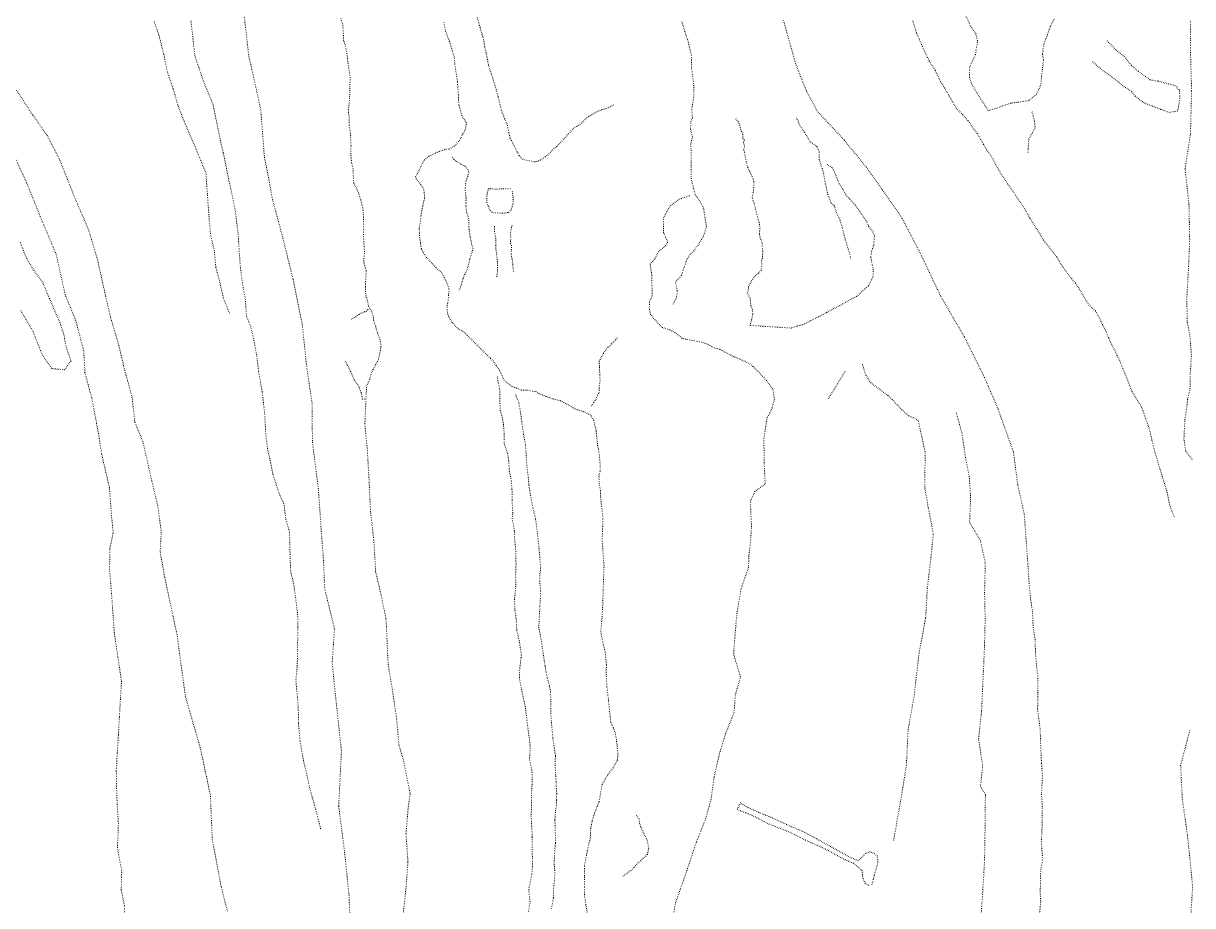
# Model space of a CAD drawing. Extents: x 682410 to 689460, y 7661803 to 7669124.
# Drawn here: x 687582.7 to 687822.8, y 7666862.9 to 7667044 of the extents above; entities that cross this region are included whole.
import ezdxf

# ---------------------------------------------------------------- set-up
doc = ezdxf.new("R2010")
doc.units = 0
doc.header["$MEASUREMENT"] = 0
doc.linetypes.add('DOT', pattern=[0.25, 0, -0.25])
doc.layers.add('02 TOE_Line', color=1, linetype='DOT', lineweight=20)

msp = doc.modelspace()

# ---------------------------------------------------------------- linework, layer by layer
at = {"layer": '02 TOE_Line'}
for points in [[(687675.21, 7667047.68, 4202.33), (687676.45, 7667043.23, 4202.53), (687676.55, 7667042.9, 4202.54), (687676.89, 7667041.72, 4202.66), (687677.07, 7667041.13, 4202.61), (687677.24, 7667040.36, 4202.65), (687677.43, 7667039.16, 4202.68), (687677.72, 7667037.97, 4202.65), (687677.78, 7667037.71, 4202.64), (687678.18, 7667035.5, 4202.75), (687678.26, 7667035.18, 4202.73), (687678.93, 7667033.29, 4202.82), (687679.22, 7667032.26, 4202.88), (687679.57, 7667031.23, 4202.8), (687679.8, 7667030.41, 4202.81), (687680.21, 7667028.83, 4202.8), (687680.84, 7667026.21, 4202.86), (687681.53, 7667024.41, 4202.85), (687682.1, 7667023.07, 4202.74), (687682.4, 7667021.4, 4202.63), (687682.64, 7667020.33, 4202.54), (687682.94, 7667019.98, 4202.52), (687684.1, 7667017.62, 4202.59), (687684.5, 7667016.85, 4202.54), (687685.24, 7667016.12, 4202.45), (687687.74, 7667015.58, 4202.1), (687688.44, 7667015.78, 4202.14), (687688.86, 7667015.99, 4202.24), (687689.82, 7667016.63, 4202.6), (687690.39, 7667017, 4202.84), (687691.06, 7667017.79, 4203.22), (687692.27, 7667018.83, 4203.65), (687693.27, 7667019.85, 4204.04), (687694.65, 7667021.38, 4204.72), (687695.85, 7667022.64, 4205.46), (687696.36, 7667022.91, 4205.68), (687696.97, 7667023.29, 4205.91), (687697.71, 7667023.95, 4206.39), (687698.41, 7667024.64, 4206.8), (687698.77, 7667024.9, 4207), (687699.4, 7667025.27, 4207.3), (687700.01, 7667025.64, 4207.53), (687700.7, 7667026.03, 4207.77), (687701.52, 7667026.34, 4208.15), (687702.03, 7667026.44, 4208.38), (687702.92, 7667026.76, 4208.62), (687703.87, 7667027.28, 4208.86)], [(687627.84, 7667047.05, 4180.66), (687628.97, 7667037.36, 4180.37), (687631.41, 7667026.43, 4180.41), (687632.14, 7667016.9, 4180.51), (687633.86, 7667007.81, 4180.61), (687635.98, 7666999.88, 4180.84), (687638.05, 7666991.5, 4180.62), (687639.93, 7666982.32, 4180.68), (687640.8, 7666973.96, 4180.68), (687641.95, 7666966.15, 4180.71), (687642.04, 7666957.99, 4180.78), (687643.25, 7666948.47, 4180.86), (687643.86, 7666939.72, 4180.85), (687644.31, 7666933.81, 4180.79), (687644.55, 7666927.96, 4180.76), (687646.57, 7666919.69, 4181.06), (687646.09, 7666912.77, 4180.64), (687646.97, 7666904.1, 4180.76), (687647.99, 7666894.67, 4180.83), (687647.43, 7666883.3, 4181.69), (687648.65, 7666873.79, 4182.58), (687649.55, 7666864.97, 4183.61), (687649.84, 7666857.78, 4183.81)], [(687794.34, 7667044.92, 4215.77), (687793.62, 7667043.49, 4215.92), (687793.35, 7667042.83, 4215.96), (687793, 7667041.67, 4216.07), (687792.31, 7667040.01, 4216.13), (687792.02, 7667038.19, 4216.21), (687791.99, 7667037.69, 4216.22), (687792.18, 7667036.42, 4216.55), (687791.92, 7667034.52, 4216.91), (687791.79, 7667033.17, 4217.27), (687791.64, 7667031.39, 4217.08), (687790.73, 7667029.49, 4216.89), (687789.2, 7667028.17, 4216.92), (687786.97, 7667027.87, 4217.06), (687785.4, 7667027.64, 4217.21), (687784.46, 7667027.32, 4217.39), (687782.46, 7667026.6, 4218.27), (687780.83, 7667026.11, 4219.23), (687780.15, 7667027.2, 4219.13), (687778.85, 7667029.2, 4219.18), (687777.43, 7667031.57, 4218.94), (687776.98, 7667032.87, 4218.89), (687777.02, 7667035.06, 4218.25), (687778.2, 7667037.62, 4217.32), (687778.65, 7667040.5, 4216.87), (687778.26, 7667041.95, 4216.7), (687777.15, 7667043.6, 4216.68), (687776.07, 7667046.04, 4216.61)], [(687609.51, 7667044.45, 4165.96), (687610.52, 7667041.59, 4166.23), (687611.49, 7667037.68, 4166.54), (687612.25, 7667034.03, 4166.83), (687613.46, 7667030.5, 4167.1), (687614.48, 7667027.01, 4167.46), (687615.7, 7667023.89, 4167.72), (687617.75, 7667019.11, 4168.1), (687618.95, 7667016.24, 4168.44), (687620.15, 7667013.37, 4168.79), (687620.45, 7667009.08, 4169.03), (687620.76, 7667004.78, 4169.27), (687621.09, 7667000.89, 4169.71), (687621.92, 7666997.03, 4170.15), (687622.2, 7666993.95, 4170.49), (687623, 7666990.95, 4170.83), (687623.76, 7666987.55, 4171.19), (687625, 7666984.52, 4171.54)], [(687617.08, 7667044.53, 4170.5), (687617.9, 7667037.35, 4170.64), (687619.57, 7667032.4, 4170.52), (687621.65, 7667027.29, 4170.68), (687623.14, 7667019.96, 4171.01), (687623.73, 7667017.36, 4170.91), (687626.15, 7667005.77, 4171.01), (687626.75, 7667001.04, 4170.87), (687627.23, 7666994.03, 4171.19), (687627.8, 7666989.75, 4171.36), (687628.23, 7666987.69, 4171.39), (687628.49, 7666983.91, 4171.88), (687629.37, 7666981.75, 4171.96), (687630.03, 7666978.95, 4172.21), (687630.58, 7666975.99, 4172.48), (687630.97, 7666972.64, 4172.86), (687631.72, 7666968.32, 4173.48), (687632.21, 7666964.11, 4173.72), (687632.46, 7666959.58, 4174.06), (687632.81, 7666956.79, 4174.32), (687633.26, 7666954.68, 4174.5), (687633.91, 7666951.47, 4174.81), (687635.33, 7666947.13, 4175.31), (687636.17, 7666945.45, 4175.58), (687636.58, 7666942.17, 4175.89), (687637.33, 7666939.6, 4175.99), (687637.38, 7666937.12, 4176.33), (687637.46, 7666934.17, 4176.43), (687637.57, 7666931.46, 4176.45), (687638.17, 7666929.08, 4176.78), (687638.56, 7666926.25, 4177.07), (687638.99, 7666922.69, 4177.5), (687639.07, 7666920.11, 4177.68), (687638.96, 7666915.44, 4178.21), (687638.92, 7666912.11, 4178.67), (687638.63, 7666908.97, 4178.88), (687638.97, 7666905.72, 4179.24), (687639.14, 7666902.96, 4179.54), (687639.16, 7666900.34, 4179.74), (687639.5, 7666896.6, 4180.21), (687640.18, 7666892.74, 4180.49), (687640.83, 7666890.01, 4180.71), (687641.43, 7666887.22, 4180.95), (687642, 7666885.12, 4181.11), (687642.72, 7666882.62, 4181.34), (687643.35, 7666880.14, 4181.57), (687643.78, 7666878.42, 4181.72)], [(687660.65, 7666860.86, 4190.61), (687661.28, 7666866.8, 4190.64), (687661.65, 7666871.82, 4190.78), (687661.25, 7666877.64, 4190.63), (687661.68, 7666882.84, 4190.81), (687662.11, 7666885.8, 4191.03), (687660.82, 7666892.4, 4190.62), (687659.79, 7666895.87, 4190.45), (687659.33, 7666901.28, 4190.48), (687658.4, 7666907.51, 4190.51), (687657.58, 7666912.45, 4190.38), (687657.16, 7666921.74, 4190.41), (687656.13, 7666926.66, 4190.42), (687655.02, 7666931.44, 4190.27), (687654.63, 7666938.06, 4190.75), (687653.97, 7666943.78, 4190.55), (687653.68, 7666950.04, 4190.42), (687653.3, 7666956.63, 4190.19), (687652.8, 7666961.82, 4190.32), (687653.16, 7666969.54, 4190.63), (687653.79, 7666970.92, 4191.5), (687654.14, 7666972.26, 4192.05), (687654.51, 7666973.04, 4192.47), (687655.02, 7666973.96, 4193.03), (687655.55, 7666974.89, 4193.68), (687655.84, 7666976.14, 4194.19), (687656.12, 7666977.67, 4195.16), (687655.98, 7666978.65, 4195.59), (687655.89, 7666979.18, 4195.83), (687655.43, 7666980.45, 4195.62), (687655.09, 7666981.41, 4194.44), (687655.07, 7666981.67, 4194.25), (687654.57, 7666983.12, 4193.15), (687654.57, 7666983.71, 4192.8), (687654.15, 7666984.95, 4192.24), (687653.97, 7666985.26, 4192.12), (687653.55, 7666986.01, 4191.86), (687653.35, 7666987.02, 4191.81), (687653.01, 7666988.2, 4191.9), (687652.9, 7666988.98, 4191.77), (687652.9, 7666989.95, 4191.67), (687653.08, 7666993.27, 4191.29), (687652.56, 7666995.02, 4191.13), (687652.72, 7666997.16, 4191.06), (687652.65, 7666998.16, 4191.05), (687652.51, 7667000.65, 4190.79), (687652.56, 7667001.96, 4190.75), (687652.51, 7667004.85, 4190.62), (687652.44, 7667005.86, 4190.61), (687651.95, 7667007.8, 4190.41), (687651.51, 7667009.22, 4190.36), (687650.46, 7667011.39, 4190.32), (687650.4, 7667013.88, 4190.17), (687650.09, 7667015.47, 4190.18), (687649.9, 7667017.29, 4190.22), (687649.96, 7667018.86, 4190.23), (687649.88, 7667020.61, 4190.06), (687649.81, 7667021.6, 4189.95), (687649.55, 7667023.27, 4189.92), (687649.59, 7667024.64, 4189.98), (687649.4, 7667026.32, 4189.92), (687649.54, 7667027.13, 4189.87), (687649.68, 7667029.04, 4189.92), (687649.73, 7667030.27, 4189.93), (687649.74, 7667031.45, 4189.93), (687649.78, 7667032.91, 4189.89), (687649.67, 7667033.99, 4189.86), (687649.35, 7667035.81, 4189.89), (687649.21, 7667037.08, 4189.89), (687649.13, 7667037.83, 4189.89), (687648.77, 7667039.59, 4189.85), (687648.45, 7667040.46, 4189.78), (687648.3, 7667043.61, 4189.65), (687647.84, 7667045.07, 4189.63)], [(687698.49, 7666861.2, 4200.13), (687698.19, 7666863.08, 4200.07), (687697.91, 7666865.12, 4200.21), (687697.91, 7666866.79, 4200.29), (687697.92, 7666869.06, 4200.23), (687697.89, 7666870.47, 4200.33), (687697.92, 7666871.04, 4200.38), (687698.32, 7666873.2, 4200.64), (687698.49, 7666874.12, 4200.67), (687698.81, 7666875.53, 4200.69), (687699.16, 7666876.88, 4200.58), (687699.18, 7666878.8, 4200.5), (687699.52, 7666880.34, 4200.45), (687699.98, 7666881.9, 4200.48), (687700.59, 7666883.42, 4200.58), (687700.91, 7666884.23, 4200.6), (687701.52, 7666887.78, 4200.24), (687702.7, 7666889.74, 4200.31), (687703.08, 7666890.31, 4200.35), (687703.77, 7666891.17, 4200.46), (687704.69, 7666892.76, 4200.72), (687704.78, 7666894.04, 4200.79), (687704.6, 7666895.84, 4200.74), (687704.47, 7666896.89, 4200.69), (687704.26, 7666898.3, 4200.84), (687703.81, 7666899.45, 4200.89), (687703.29, 7666900.62, 4200.81), (687702.86, 7666904.89, 4200.57), (687702.52, 7666907.77, 4200.52), (687702.37, 7666910.34, 4200.47), (687702.41, 7666912.34, 4200.58), (687702.21, 7666914.74, 4200.53), (687701.7, 7666916.76, 4200.5), (687701.26, 7666919.07, 4200.34), (687701.51, 7666922.23, 4200.4), (687701.63, 7666924.09, 4200.37), (687701.75, 7666927.7, 4200.26), (687701.92, 7666932.67, 4200.25), (687701.53, 7666937.89, 4200.23), (687701.71, 7666942.34, 4200.21), (687701.22, 7666946.76, 4200.39), (687701.21, 7666948.03, 4200.43), (687700.91, 7666949.6, 4200.66), (687700.88, 7666951.25, 4200.58), (687701.11, 7666952.07, 4200.61), (687701.16, 7666953.16, 4200.81), (687701.01, 7666954.8, 4200.88), (687700.79, 7666956.62, 4200.94), (687700.6, 7666957.38, 4200.91), (687700.47, 7666958.73, 4200.97), (687700.32, 7666960.33, 4200.94), (687699.98, 7666961.73, 4200.96), (687699.81, 7666962.55, 4201.07), (687699.1, 7666963.67, 4200.95), (687697.62, 7666964.35, 4200.95), (687696.41, 7666964.71, 4200.68), (687695.55, 7666965.09, 4200.67), (687694.95, 7666965.5, 4200.68), (687693, 7666966.55, 4200.91), (687691.67, 7666966.85, 4200.76), (687691.09, 7666967.07, 4200.77), (687689.98, 7666967.43, 4200.72), (687688.58, 7666968.04, 4200.51), (687687.93, 7666968.43, 4200.5), (687686.13, 7666968.7, 4200.69), (687685.02, 7666968.7, 4200.66), (687683.92, 7666969.17, 4200.87), (687683.09, 7666969.46, 4201.29), (687681.43, 7666970.76, 4201.92), (687680.45, 7666972.8, 4201.89), (687679.76, 7666973.77, 4202.06), (687679.2, 7666974.66, 4201.78), (687678.58, 7666975.26, 4201.43), (687673.78, 7666980.03, 4201.03), (687672.95, 7666980.81, 4200.95), (687671.98, 7666981.3, 4200.96), (687671.26, 7666982.06, 4200.96), (687670.75, 7666982.58, 4200.99), (687669.99, 7666983.89, 4200.89), (687669.75, 7666984.57, 4200.89), (687669.71, 7666986.13, 4200.87), (687669.84, 7666986.7, 4200.95), (687670.01, 7666988.25, 4200.99), (687670.05, 7666989.58, 4200.97), (687669.85, 7666990.29, 4201), (687669.45, 7666991.14, 4201.06), (687669.05, 7666991.93, 4200.99), (687668.6, 7666992.85, 4201.11), (687667.37, 7666993.89, 4200.92), (687666.72, 7666994.64, 4200.93), (687665.49, 7666995.97, 4200.83), (687664.76, 7666997.01, 4200.77), (687664.37, 7666997.81, 4200.74), (687664.24, 7666999, 4200.7), (687663.98, 7667000.54, 4200.58), (687664.06, 7667001.02, 4200.56), (687663.95, 7667001.88, 4200.53), (687664.21, 7667003.26, 4200.66), (687664.32, 7667004.53, 4200.57), (687664.57, 7667006.09, 4200.57), (687664.68, 7667006.59, 4200.52), (687665.09, 7667008.22, 4200.53), (687664.92, 7667009.96, 4200.6), (687664.28, 7667010.96, 4200.35), (687663.31, 7667012.21, 4200.32), (687663.22, 7667012.55, 4200.22), (687664.01, 7667013.96, 4200.61), (687664.57, 7667015.26, 4200.99), (687665.06, 7667016.01, 4201.09), (687666, 7667016.79, 4201.12), (687667.75, 7667017.59, 4201.17), (687669.21, 7667018.15, 4200.88), (687670.15, 7667018.23, 4201.03), (687671.26, 7667018.91, 4201.17), (687672.22, 7667019.99, 4201.29), (687672.93, 7667021.35, 4201.46), (687673.44, 7667022.18, 4201.68), (687673.67, 7667023.6, 4201.85), (687673.67, 7667023.6, 4201.85), (687672.72, 7667025.1, 4201.8), (687672.09, 7667027.37, 4201.86), (687672.01, 7667029.33, 4201.85), (687671.92, 7667030.75, 4201.97), (687671.81, 7667032.06, 4202.01), (687671.28, 7667035.71, 4201.91), (687671.16, 7667037.16, 4201.8), (687670.31, 7667039.93, 4201.62), (687670.16, 7667040.38, 4201.6), (687669.88, 7667041.02, 4201.61), (687669.39, 7667042.44, 4201.55), (687668.99, 7667044.23, 4201.49)], [(687717.9, 7667044.32, 4209.01), (687718.22, 7667043.42, 4209.02), (687718.72, 7667041.67, 4208.88), (687719.09, 7667040.78, 4208.8), (687719.78, 7667037.78, 4208.86), (687719.86, 7667037.45, 4208.82), (687719.91, 7667034.94, 4208.75), (687720.09, 7667033.5, 4208.63), (687720.38, 7667031.27, 4208.4), (687720.4, 7667029.18, 4208.25), (687720.15, 7667027.77, 4208.26), (687719.96, 7667026.44, 4208.1), (687720.07, 7667024.55, 4208.03), (687719.75, 7667023.84, 4207.84), (687719.7, 7667022.31, 4207.7), (687720.08, 7667020.71, 4207.68), (687719.69, 7667019.13, 4207.56), (687719.81, 7667017.97, 4207.48), (687719.79, 7667014.78, 4207.17), (687719.81, 7667012.19, 4206.91), (687720.27, 7667010.26, 4206.85), (687720.67, 7667008.84, 4206.87), (687721.86, 7667007.13, 4207.4), (687722.39, 7667005.93, 4207.71), (687722.66, 7667004.24, 4207.92), (687722.96, 7667002.26, 4208.17), (687722.32, 7667000.3, 4208.28), (687721.43, 7666998.8, 4208.01), (687720.34, 7666997.31, 4207.46), (687719.63, 7666996.62, 4207.37), (687718.92, 7666995.53, 4207.37), (687718.4, 7666993.97, 4207.65), (687717.81, 7666992.26, 4207.63), (687716.62, 7666990.97, 4208.07), (687716.97, 7666989.01, 4207.09), (687716.8, 7666987.72, 4207.05), (687715.99, 7666986.18, 4207.59)], [(687791.34, 7666860.93, 4237.96), (687791.61, 7666863.61, 4237.71), (687791.5, 7666865.66, 4237.48), (687791.58, 7666867.69, 4237.31), (687791.61, 7666870.35, 4237), (687792.02, 7666872.42, 4236.75), (687791.82, 7666874.65, 4236.52), (687791.77, 7666876.72, 4236.27), (687791.88, 7666878.86, 4236.08), (687791.93, 7666880.99, 4235.85), (687791.94, 7666883.18, 4235.68), (687791.77, 7666885.74, 4235.49), (687791.98, 7666889.59, 4235.13), (687791.76, 7666892.27, 4234.95), (687791.58, 7666896.1, 4234.7), (687791.5, 7666899.18, 4234.43), (687791.16, 7666901.63, 4234.34), (687790.97, 7666903.23, 4234.03), (687791.04, 7666905.07, 4233.76), (687790.99, 7666906.67, 4233.63), (687791.05, 7666909.77, 4233.4), (687790.77, 7666911.87, 4233.22), (687790.53, 7666914.93, 4232.99), (687790.46, 7666917.48, 4232.6), (687790.07, 7666919.99, 4232.49), (687789.91, 7666923.34, 4232.07), (687789.53, 7666925.83, 4231.91), (687789.23, 7666928.97, 4231.51), (687788.97, 7666933.06, 4231.25), (687788.22, 7666943.33, 4230.4), (687786.89, 7666949.31, 4229.59), (687785.99, 7666956.09, 4228.57), (687782.84, 7666964.85, 4227.42), (687780.09, 7666971.3, 4226.51), (687775.91, 7666979.69, 4225.36), (687771.02, 7666988.08, 4223.99), (687767.26, 7666996.06, 4223.02), (687763.17, 7667003.99, 4221.91), (687759.12, 7667009.86, 4221.21), (687755.74, 7667014.57, 4220.57), (687751.21, 7667020.12, 4220.04), (687745.73, 7667025.98, 4219.77), (687743.48, 7667030.15, 4219.65), (687741.26, 7667035.79, 4219.4), (687738.78, 7667044.67, 4218.6)], [(687765.32, 7667044.54, 4217.63), (687766.13, 7667041.98, 4218.02), (687767.3, 7667039.29, 4218.35), (687768.71, 7667036.28, 4218.69), (687769.93, 7667034.38, 4218.99), (687771.06, 7667032.07, 4219.23), (687771.89, 7667030.74, 4219.42), (687772.9, 7667028.99, 4219.63), (687774.27, 7667026.61, 4219.93), (687775.63, 7667025.23, 4220.16), (687776.71, 7667024.01, 4220.42), (687777.85, 7667022.32, 4220.75), (687778.56, 7667021.45, 4220.92), (687779.86, 7667019.19, 4221.19), (687780.47, 7667018.1, 4221.17), (687781.17, 7667017.23, 4221.29), (687783.2, 7667013.56, 4221.76), (687784.88, 7667011.05, 4222.2), (687786.87, 7667008.14, 4222.76), (687788.46, 7667005.71, 4223.12), (687789.37, 7667004.06, 4223.32), (687791.42, 7667000.85, 4223.82), (687792.21, 7666999.5, 4223.95), (687793.28, 7666998.13, 4224.23), (687794.93, 7666996.04, 4224.62), (687796.02, 7666994.17, 4224.79), (687797.5, 7666992.22, 4225.09), (687798, 7666991.6, 4225.17), (687798.77, 7666990.66, 4225.32), (687799.69, 7666989.28, 4225.47), (687801.27, 7666986.52, 4225.76), (687802.84, 7666984.99, 4226.17), (687803.68, 7666983.51, 4226.36), (687804.34, 7666982.09, 4226.4), (687804.98, 7666980.88, 4226.53), (687805.61, 7666979.39, 4226.69), (687806.28, 7666977.81, 4226.9), (687806.83, 7666976.93, 4227.04), (687807.31, 7666975.79, 4227.17), (687807.66, 7666975.16, 4227.31), (687808.93, 7666972.08, 4227.66), (687810.37, 7666968.42, 4228.03), (687812.32, 7666965.26, 4228.49), (687813.86, 7666960.95, 4228.82), (687814.46, 7666958.47, 4229.01), (687815.04, 7666956.04, 4229.23), (687815.73, 7666953.81, 4229.43), (687816.58, 7666950.95, 4229.75), (687817.49, 7666948.1, 4230.07), (687818.2, 7666944.76, 4230.34), (687819.09, 7666942.58, 4230.59)], [(687822.72, 7666954.47, 4230.58), (687821.38, 7666956.25, 4229.92), (687821.02, 7666958.73, 4229.5), (687821.23, 7666962.67, 4229.23), (687821.53, 7666964.68, 4229.07), (687821.79, 7666966.86, 4229.02), (687822.29, 7666969.06, 4228.95), (687822.34, 7666972.42, 4228.85), (687822.57, 7666975.98, 4228.65), (687822.4, 7666977.91, 4228.5), (687822.2, 7666980.22, 4228.25), (687821.72, 7666982.69, 4226.88), (687821.61, 7666987.61, 4226.45), (687821.95, 7666993.35, 4225.84), (687822.08, 7666996.44, 4225.51), (687822.21, 7666999.53, 4225.18), (687822.14, 7667003.23, 4224.77), (687822.06, 7667006.94, 4224.37), (687821.66, 7667010.57, 4224.12), (687821.26, 7667014.19, 4223.88), (687821.81, 7667017.77, 4223.59), (687822.37, 7667021.34, 4223.3), (687822.48, 7667025.79, 4222.84), (687822.6, 7667030.24, 4222.37), (687822.5, 7667033.78, 4222.01), (687822.39, 7667037.31, 4221.65), (687822.37, 7667040.98, 4221.32), (687822.35, 7667044.66, 4220.98)], [(687805.25, 7667040.44, 4221), (687807.11, 7667038.56, 4221.24), (687809.04, 7667036.95, 4221.35), (687810.22, 7667035.39, 4221.5), (687811.67, 7667034.18, 4221.59), (687814.12, 7667032.42, 4221.91), (687815.74, 7667032.17, 4221.84), (687817.84, 7667031.62, 4221.88), (687819.15, 7667031.29, 4221.91), (687820.1, 7667030.37, 4222.11), (687820.19, 7667028.99, 4222.47), (687820.01, 7667027.36, 4222.56), (687819.71, 7667026.05, 4222.59), (687818.05, 7667025.74, 4222.61), (687816.26, 7667026.4, 4222.52), (687813.64, 7667027.37, 4222.35), (687812.51, 7667027.9, 4222.37), (687811.03, 7667029.09, 4222.35), (687810.24, 7667030.08, 4222.38), (687808.2, 7667031.41, 4222.13), (687807.56, 7667032.03, 4222.07), (687804.46, 7667034.31, 4221.65), (687802.16, 7667036.2, 4221.45)], [(687624.59, 7666861.73, 4182.74), (687624.04, 7666863.79, 4182.55), (687623.3, 7666866.77, 4182.23), (687622.38, 7666871.62, 4181.71), (687621.46, 7666876.48, 4181.18), (687621.27, 7666881.03, 4180.77), (687621.08, 7666885.58, 4180.37), (687620.03, 7666890.44, 4179.91), (687618.99, 7666895.31, 4179.45), (687617.46, 7666900.6, 4178.99), (687615.94, 7666905.89, 4178.53), (687615.37, 7666910.07, 4178.14), (687614.8, 7666914.25, 4177.75), (687614.24, 7666918.43, 4177.35), (687613.38, 7666922.44, 4177.03), (687612.52, 7666926.45, 4176.71), (687611.67, 7666930.47, 4176.39), (687610.76, 7666935.5, 4175.92), (687610.99, 7666939.49, 4175.53), (687610.26, 7666945.12, 4174.71), (687609.03, 7666950.17, 4174.05), (687607.23, 7666958.1, 4173.35), (687605.56, 7666962.18, 4172.43), (687605, 7666967.29, 4172.18), (687603.49, 7666972.73, 4172), (687602.26, 7666977.94, 4171.27), (687600.55, 7666983.77, 4170.92), (687599.55, 7666988.05, 4170.33), (687597.96, 7666995.25, 4169.82), (687596.09, 7667001.58, 4169.04), (687593.18, 7667008.35, 4168.34), (687590.15, 7667015.98, 4167.64), (687587.5, 7667021.13, 4167.19), (687584.58, 7667025.23, 4166.75), (687581.03, 7667030.67, 4166.09)], [(687747.74, 7667015.07, 4219.88), (687748.87, 7667014.37, 4219.91), (687749.54, 7667012.79, 4219.98), (687750.23, 7667011.09, 4220.06), (687750.98, 7667010.01, 4220.18), (687751.56, 7667008.82, 4220.12), (687752.44, 7667007.87, 4220.2), (687753.6, 7667006.66, 4220.37), (687754.5, 7667005.37, 4220.45), (687754.85, 7667004.84, 4220.39), (687755.77, 7667003.46, 4220.45), (687756.3, 7667002.36, 4220.52), (687757.15, 7667001.25, 4220.64), (687757.45, 7667000.37, 4220.74), (687757.31, 7666998.52, 4220.63), (687756.89, 7666997.27, 4220.5), (687756.69, 7666996.02, 4220.31), (687756.84, 7666995.31, 4220.09), (687757.05, 7666994.32, 4220.01), (687757.21, 7666993.48, 4219.84), (687757.22, 7666992.15, 4219.55), (687756.2, 7666990.09, 4219.71), (687755.4, 7666989.44, 4219.56), (687753.76, 7666987.94, 4219.5), (687751.86, 7666986.98, 4218.91), (687750.68, 7666986.25, 4218.39), (687748.96, 7666985.41, 4217.86), (687747.64, 7666984.64, 4217.56), (687745.98, 7666983.78, 4217.28), (687744.18, 7666982.9, 4216.88), (687743.06, 7666982.27, 4216.49), (687741.46, 7666981.86, 4216.07), (687740.39, 7666981.47, 4215.97), (687731.88, 7666982.03, 4213.04), (687732.24, 7666983.17, 4212.86), (687732.5, 7666984.45, 4212.73), (687732.39, 7666985.29, 4212.54), (687732.09, 7666986.05, 4212.54), (687731.9, 7666987.72, 4212.38), (687731.35, 7666988.71, 4212.42), (687731.54, 7666989.12, 4212.39), (687731.6, 7666989.95, 4212.45), (687732.22, 7666991.18, 4212.57), (687732.99, 7666992.19, 4212.68), (687733.63, 7666992.72, 4212.91), (687734.27, 7666993.35, 4213.04), (687734.3, 7666994.04, 4213.36), (687734.31, 7666994.65, 4213.63), (687734.27, 7666995.3, 4214.17), (687734.44, 7666995.77, 4214.26), (687734.53, 7666997.16, 4214.5), (687734.51, 7666997.44, 4214.53), (687734.39, 7666998.48, 4214.77), (687734.41, 7666998.97, 4214.84), (687734.01, 7666999.96, 4215), (687733.85, 7667000.82, 4215.07), (687733.93, 7667001.89, 4215.12), (687733.86, 7667002.75, 4215.21), (687733.54, 7667004.04, 4215.19), (687732.66, 7667007.34, 4215.26), (687732.36, 7667008.21, 4215.89), (687732.71, 7667010.3, 4215.81), (687732.72, 7667011.53, 4215.82), (687732.36, 7667012.57, 4215.88), (687731.8, 7667013.71, 4215.99), (687731.45, 7667014.5, 4216), (687731.12, 7667015.66, 4216.02), (687730.92, 7667016.76, 4216.12), (687730.76, 7667017.59, 4216.22), (687730.6, 7667018.07, 4216.37), (687730.76, 7667018.85, 4216.3), (687730.59, 7667019.6, 4216.48), (687730.73, 7667020.15, 4216.49), (687730.42, 7667020.47, 4216.73), (687730.42, 7667021.49, 4216.59), (687730.09, 7667021.9, 4216.83), (687729.79, 7667023.11, 4216.74), (687729.49, 7667023.84, 4216.89), (687728.82, 7667024.62, 4217.09)], [(687752.59, 7666995.83, 4220.83), (687752.07, 7666997.67, 4220.79), (687751.45, 7666999.76, 4220.55), (687751.18, 7667000.81, 4220.49), (687750.83, 7667002.13, 4220.46), (687750.4, 7667003.55, 4220.48), (687749.69, 7667005.13, 4220.51), (687749.22, 7667006.58, 4220.37), (687748.51, 7667007.19, 4220.76), (687748.23, 7667008.17, 4220.62), (687747.87, 7667008.92, 4220.73), (687747.6, 7667010.24, 4220.73), (687747.38, 7667011.14, 4220.71), (687747.04, 7667013.17, 4220.33), (687746.73, 7667014.24, 4220.31), (687746.13, 7667016.03, 4220.62), (687746.11, 7667017.76, 4219.93), (687745.65, 7667018.77, 4219.94), (687744.25, 7667019.72, 4220.95), (687743.1, 7667021.69, 4221.22), (687742.11, 7667023.13, 4221.21), (687741.77, 7667023.94, 4221.13), (687741.38, 7667024.76, 4221.34)], [(687789.82, 7667025.89, 4217.49), (687790.34, 7667023.94, 4218.67), (687790.46, 7667022.57, 4219.16), (687789.9, 7667021.58, 4219.7), (687789.1, 7667020.14, 4220.45), (687789.05, 7667018.21, 4221.5), (687788.97, 7667017.48, 4222.03)], [(687603.42, 7666858.77, 4170.57), (687603.42, 7666862.89, 4170.72), (687602.77, 7666866.15, 4170.88), (687602.87, 7666869.93, 4171.03), (687601.99, 7666874.76, 4170.83), (687602.19, 7666879.75, 4170.62), (687601.94, 7666883.71, 4170.67), (687601.83, 7666886.52, 4170.71), (687601.75, 7666890.61, 4170.76), (687601.96, 7666894.28, 4170.8), (687602.18, 7666897.96, 4170.85), (687602.39, 7666901.63, 4170.89), (687602.6, 7666905.3, 4170.93), (687602.82, 7666908.97, 4170.98), (687602.08, 7666913.94, 4170.88), (687601.34, 7666918.91, 4170.77), (687601.05, 7666923.08, 4170.84), (687600.76, 7666927.24, 4170.9), (687600.37, 7666931.8, 4171), (687600.43, 7666936.17, 4171.1), (687601.12, 7666939.48, 4171.42), (687600.8, 7666942.62, 4172.23), (687600.35, 7666948.7, 4172), (687598.73, 7666955.63, 4171.85), (687598.05, 7666960.12, 4171.87), (687596.7, 7666967.13, 4171.5), (687595.31, 7666972.3, 4171.41), (687595.06, 7666976.81, 4171.12), (687593.42, 7666983.06, 4170.55), (687591.24, 7666988.35, 4170.08), (687589.41, 7666996.61, 4169.27), (687586.28, 7667004.02, 4168.53), (687583.33, 7667011.34, 4167.83), (687580.83, 7667016.72, 4167.35)], [(687670.81, 7667016.55, 4201.62), (687671.09, 7667016.1, 4201.71), (687671.53, 7667015.75, 4201.84), (687672.63, 7667015.08, 4202.07), (687673.49, 7667014.63, 4202.04), (687673.98, 7667014.02, 4202.03), (687674.16, 7667013.43, 4202.01), (687673.96, 7667012.64, 4201.97), (687673.77, 7667012.17, 4201.99), (687673.54, 7667011.57, 4202.02), (687673.5, 7667011.11, 4202.05), (687673.43, 7667010.16, 4201.99), (687673.4, 7667009.74, 4201.97), (687673.55, 7667008.62, 4201.99), (687673.6, 7667008.13, 4201.96), (687673.55, 7667007.69, 4201.91), (687673.59, 7667007.07, 4201.91), (687673.57, 7667006.52, 4201.86), (687673.62, 7667005.9, 4201.82), (687673.66, 7667005.32, 4201.72), (687673.9, 7667004.74, 4201.81), (687674.16, 7667003.57, 4201.76), (687674.14, 7667003.09, 4201.81), (687674.2, 7667001.8, 4201.85), (687674.22, 7667001.63, 4201.84), (687674.45, 7667000.14, 4201.76), (687674.66, 7666999.15, 4201.71), (687674.7, 7666998.82, 4201.69), (687675.02, 7666997.79, 4201.67), (687674.36, 7666995.61, 4201.74), (687674.03, 7666994.24, 4201.76), (687673.71, 7666993.25, 4201.89), (687673.33, 7666992.53, 4202), (687673, 7666991.71, 4201.85), (687672.91, 7666991.42, 4201.8), (687672.61, 7666990.3, 4201.57), (687672.12, 7666989.15, 4201.31)], [(687682.74, 7667010.07, 4198.1), (687681.69, 7667010.09, 4198.01), (687680.91, 7667010.07, 4198), (687679.71, 7667009.98, 4197.98), (687678.38, 7667010.08, 4198.05), (687678.18, 7667010.11, 4198.1), (687677.89, 7667008.86, 4198.05), (687677.83, 7667008.12, 4198.13), (687677.84, 7667007.27, 4198.26), (687678.15, 7667006.49, 4198.06), (687678.41, 7667005.85, 4198.07), (687678.57, 7667005.59, 4198.07), (687678.93, 7667005.27, 4198.07), (687679.97, 7667005.11, 4198.1), (687681.36, 7667005.05, 4198.07), (687682.3, 7667005.23, 4198.05), (687682.82, 7667005.72, 4198.09), (687683.22, 7667006.88, 4198.01), (687683.23, 7667007.12, 4198.03), (687683.23, 7667008.35, 4198.15), (687683.1, 7667009.09, 4198.1), (687683.09, 7667009.52, 4198.12)], [(687712.44, 7666839.94, 4211.06), (687716.61, 7666863.43, 4210.64), (687719.08, 7666870.5, 4210.65), (687720.94, 7666876.05, 4210.61), (687722.83, 7666880.83, 4210.68), (687723.89, 7666884.63, 4210.73), (687724.55, 7666889.37, 4210.64), (687725.64, 7666894.15, 4210.5), (687726.93, 7666898.29, 4210.53), (687728.63, 7666902.53, 4210.69), (687728.88, 7666906.06, 4210.55), (687729.94, 7666909.89, 4210.59), (687728.53, 7666914.53, 4210.55), (687728.84, 7666918.62, 4210.6), (687729.21, 7666922.89, 4210.63), (687730.08, 7666927.97, 4210.4), (687731.61, 7666932.36, 4210.87), (687731.66, 7666934.65, 4210.72), (687732.03, 7666937.78, 4210.6), (687732.22, 7666940.68, 4210.86), (687731.97, 7666945.91, 4210.85), (687732.88, 7666947.92, 4210.88), (687735.02, 7666949.46, 4211.31), (687734.81, 7666953.82, 4210.81), (687734.76, 7666958.79, 4210.91), (687735.44, 7666963.2, 4210.86), (687735.85, 7666963.74, 4211.55), (687736.43, 7666965.09, 4211.12), (687736.91, 7666966.76, 4210.86), (687736.6, 7666968.98, 4210.85), (687735.26, 7666970.7, 4210.92), (687733.84, 7666972.29, 4210.79), (687732.5, 7666973.61, 4210.72), (687731.67, 7666974.26, 4210.61), (687728.59, 7666975.59, 4210.43), (687727.06, 7666976.39, 4210.3), (687725.65, 7666977.15, 4210.29), (687724.63, 7666977.39, 4210.07), (687722.96, 7666978.25, 4209.26), (687721.97, 7666978.56, 4208.91), (687720.18, 7666978.92, 4208.5), (687718.67, 7666979.18, 4208.03), (687717.91, 7666979.43, 4207.56), (687716.49, 7666980.55, 4207.31), (687715.3, 7666981.14, 4206.92), (687713.76, 7666981.64, 4206.32), (687712.41, 7666983.19, 4205.9), (687711.46, 7666984.21, 4205.79), (687711.21, 7666985.55, 4205.81), (687711.28, 7666986.93, 4205.85), (687711.82, 7666988.09, 4205.75), (687711.84, 7666989.51, 4205.73), (687711.74, 7666990.48, 4205.88), (687711.72, 7666992.48, 4205.99), (687711.4, 7666994.57, 4206.26), (687712.45, 7666995.82, 4206.13), (687713.03, 7666997.11, 4206.5), (687714.57, 7666998.39, 4206.15), (687714.95, 7666999.03, 4206.17), (687714.93, 7666999.32, 4206.27), (687714.15, 7667001.1, 4206.97), (687714.16, 7667001.93, 4206.9), (687714.15, 7667004.04, 4207.13), (687714.81, 7667005.42, 4207.4), (687715.6, 7667006.65, 4207.35), (687717.45, 7667007.96, 4206.94), (687719.69, 7667008.73, 4206.77)], [(687679.45, 7667002.38, 4200.56), (687679.43, 7667001.69, 4200.68), (687679.43, 7667001.31, 4200.72), (687679.58, 7667000.3, 4200.88), (687679.67, 7666999.86, 4200.86), (687679.72, 7666999.11, 4200.89), (687679.72, 7666998.49, 4200.94), (687679.71, 7666997.73, 4201.04), (687679.75, 7666997.33, 4201.06), (687679.91, 7666996.32, 4201.11), (687679.94, 7666995.95, 4201.15), (687680.01, 7666995.06, 4201.21), (687680.01, 7666994.32, 4201.29), (687680.02, 7666993.61, 4201.4), (687680.03, 7666993.04, 4201.47), (687679.92, 7666992.45, 4201.58), (687679.87, 7666991.93, 4201.59)], [(687683.32, 7666992.99, 4201.6), (687683.24, 7666993.77, 4201.52), (687683.22, 7666994.14, 4201.48), (687683.22, 7666994.65, 4201.4), (687683.12, 7666995.2, 4201.28), (687683.03, 7666995.7, 4201.15), (687682.94, 7666996.2, 4201.12), (687682.84, 7666996.77, 4201.09), (687682.91, 7666997.6, 4201.01), (687682.92, 7666997.99, 4200.98), (687682.89, 7666998.42, 4200.88), (687682.74, 7666998.85, 4200.82), (687682.74, 7666999.36, 4200.83), (687682.76, 7666999.64, 4200.84), (687682.74, 7667000.39, 4200.79), (687682.71, 7667001.02, 4200.72), (687682.82, 7667001.73, 4200.63), (687682.92, 7667002.21, 4200.59), (687683.06, 7667002.59, 4200.51)], [(687582.13, 7666985.05, 4171.12), (687584.63, 7666980.82, 4171.29), (687586.57, 7666975.9, 4171.34), (687588.52, 7666973.16, 4171.5), (687591.12, 7666972.91, 4171.41), (687592.46, 7666974.7, 4171.19), (687591.46, 7666977.55, 4170.98), (687590.97, 7666980.25, 4170.73), (687590.17, 7666982.6, 4170.49), (687588.02, 7666987.54, 4170.06), (687586.72, 7666990.7, 4169.81), (687584.83, 7666993.26, 4169.62), (687583.35, 7666995.74, 4169.16), (687582, 7666999.12, 4168.83)], [(687649.97, 7666983.27, 4192.19), (687650.92, 7666983.78, 4192.08), (687651.22, 7666984.08, 4192.05), (687651.65, 7666984.31, 4192.12), (687652.18, 7666984.57, 4192.12), (687652.68, 7666984.78, 4192.11), (687653.05, 7666984.87, 4192.03), (687653.4, 7666985.24, 4191.89), (687653.48, 7666985.39, 4191.89)], [(687699.33, 7666965.51, 4201.53), (687699.87, 7666966.28, 4202.1), (687700.26, 7666966.81, 4202.44), (687700.59, 7666967.69, 4202.91), (687700.9, 7666968.21, 4203.3), (687700.96, 7666968.67, 4203.48), (687700.94, 7666969.3, 4203.69), (687701.11, 7666970.69, 4204.46), (687701.06, 7666971.94, 4204.34), (687700.97, 7666973.45, 4204.09), (687700.94, 7666974.66, 4204.23), (687700.94, 7666974.66, 4204.23), (687701.81, 7666976.32, 4204.52), (687702.71, 7666977.47, 4204.77), (687702.91, 7666977.65, 4204.86), (687703.49, 7666978.22, 4205.15), (687704.33, 7666979.12, 4205.27), (687704.83, 7666979.68, 4205.26)], [(687648.77, 7666974.69, 4190.44), (687649.19, 7666973.87, 4190.28), (687649.57, 7666973.26, 4190.25), (687649.86, 7666972.58, 4190.2), (687650.15, 7666971.96, 4190.19), (687650.42, 7666971.31, 4190.17), (687650.66, 7666970.75, 4190.18), (687651.62, 7666969.4, 4190.25), (687651.86, 7666968.63, 4190.15), (687652.08, 7666968.15, 4190.15), (687652.31, 7666966.81, 4190.23), (687652.74, 7666966.93, 4190.27)], [(687761.4, 7666876.28, 4220.05), (687762.83, 7666884.32, 4220.25), (687764.01, 7666891.58, 4220.49), (687764.38, 7666899, 4220.6), (687765.65, 7666906.21, 4220.84), (687766.6, 7666914.58, 4220.77), (687767.98, 7666921.97, 4220.96), (687768.32, 7666928.05, 4220.77), (687769.13, 7666934.9, 4220.71), (687769.55, 7666939.27, 4221.07), (687768.52, 7666944.59, 4220.64), (687767.82, 7666948.62, 4220.6), (687767.86, 7666956.07, 4220.7), (687766.45, 7666962.51, 4220.95), (687764.48, 7666963.48, 4221.04), (687763.06, 7666964.71, 4220.87), (687761.1, 7666966.82, 4220.79), (687760.2, 7666967.64, 4220.69), (687758.49, 7666968.94, 4220.68), (687756.71, 7666970.21, 4220.6), (687755.64, 7666971.93, 4220.55), (687754.99, 7666974.03, 4220.52)], [(687680, 7666971.46, 4201.34), (687680.24, 7666970.1, 4201.03), (687680.49, 7666968.93, 4201.03), (687680.5, 7666967.07, 4200.89), (687680.62, 7666964.58, 4200.87), (687681.1, 7666962.83, 4200.93), (687681.28, 7666961.59, 4200.89), (687681.44, 7666959.68, 4200.9), (687681.43, 7666957.68, 4201.02), (687682.14, 7666955.65, 4200.94), (687682.37, 7666954.04, 4200.81), (687682.44, 7666952.41, 4200.72), (687682.81, 7666950.62, 4200.61), (687683.02, 7666948.39, 4200.62), (687683.04, 7666946.11, 4200.59), (687683.17, 7666943.51, 4200.42), (687683.07, 7666942.39, 4200.34), (687683.51, 7666939.82, 4200.27), (687683.57, 7666938.13, 4200.25), (687683.8, 7666935.61, 4200.21), (687683.85, 7666933, 4200.22), (687683.76, 7666930.62, 4200.23), (687683.81, 7666928.36, 4200.39), (687683.53, 7666925.77, 4200.34), (687683.63, 7666923.56, 4200.39), (687683.89, 7666921.73, 4200.53), (687684, 7666919.47, 4200.44), (687684.49, 7666917.31, 4200.25), (687684.97, 7666914.23, 4200.24), (687684.84, 7666913.63, 4200.24), (687684.59, 7666911.17, 4200.19), (687684.58, 7666909.47, 4200.18), (687685, 7666907.25, 4200.12), (687685.79, 7666903.35, 4200.17), (687686.26, 7666899.6, 4200.11), (687686.6, 7666897.13, 4200.14), (687686.76, 7666895.51, 4200.18), (687686.62, 7666893.03, 4200.19), (687687.15, 7666890.24, 4200.24), (687687.13, 7666887.68, 4200.2), (687687, 7666885.16, 4200.24), (687687.04, 7666883.38, 4200.17), (687686.96, 7666881.55, 4200.2), (687687.08, 7666878.88, 4200.2), (687687.18, 7666876.92, 4200.15), (687687.16, 7666874.42, 4200.13), (687687.25, 7666871.66, 4200.08), (687687.11, 7666869.36, 4200.08), (687686.45, 7666866.24, 4200.16), (687686.72, 7666863.76, 4200.04), (687686.4, 7666861.36, 4200.17)], [(687751.42, 7666972.55, 4219.74), (687749.15, 7666968.85, 4219.05), (687747.97, 7666967.02, 4218.89)], [(687691.11, 7666862.27, 4200), (687691.54, 7666864.51, 4200.15), (687691.55, 7666865.61, 4200.1), (687691.6, 7666866.98, 4199.91), (687691.78, 7666868.29, 4199.95), (687691.79, 7666869.32, 4200.06), (687691.79, 7666870.17, 4199.95), (687691.68, 7666871.4, 4200.17), (687691.79, 7666873.85, 4199.88), (687691.96, 7666875.81, 4199.91), (687691.91, 7666877.88, 4200.04), (687691.83, 7666880.52, 4199.97), (687691.94, 7666882.03, 4199.97), (687692.17, 7666883.73, 4199.96), (687692.13, 7666884.64, 4200.02), (687692.21, 7666885.85, 4199.91), (687692.11, 7666887.46, 4199.97), (687692.06, 7666888.29, 4200), (687692, 7666889.49, 4199.96), (687691.87, 7666891.72, 4200.05), (687691.94, 7666893.65, 4200), (687691.42, 7666897.3, 4200.11), (687691.12, 7666900.52, 4200.1), (687690.99, 7666902.27, 4199.95), (687691, 7666903.7, 4199.92), (687690.98, 7666905.17, 4200.05), (687690.93, 7666906.88, 4199.83), (687690.69, 7666908.07, 4200), (687690.27, 7666909.63, 4200.01), (687689.99, 7666910.89, 4200), (687689.8, 7666912.12, 4199.93), (687689.22, 7666916.07, 4200.02), (687688.89, 7666918.16, 4200.05), (687688.54, 7666920.01, 4200.06), (687688.58, 7666921.19, 4200.05), (687688.67, 7666922.53, 4199.97), (687688.74, 7666924.48, 4199.86), (687688.82, 7666925.21, 4199.87), (687688.89, 7666927.58, 4199.81), (687688.69, 7666929.61, 4199.84), (687688.75, 7666930.96, 4199.88), (687688.92, 7666932.21, 4199.77), (687688.59, 7666936.17, 4199.9), (687688.24, 7666939.33, 4199.92), (687687.87, 7666942.28, 4200.01), (687687.32, 7666944.61, 4200.14), (687686.84, 7666947.04, 4200.18), (687686.5, 7666949.23, 4200.18), (687686.38, 7666950.69, 4200.38), (687686.07, 7666953.16, 4200.43), (687685.79, 7666957.5, 4200.7), (687685.35, 7666959.86, 4200.89), (687685.04, 7666962.23, 4200.72), (687684.74, 7666964.25, 4200.68), (687684.43, 7666966.13, 4200.81), (687683.79, 7666967.66, 4200.99), (687683.83, 7666968.02, 4201.01)], [(687779.21, 7666858.77, 4230.45), (687779.54, 7666863.36, 4230.38), (687779.84, 7666867.88, 4230.36), (687780.08, 7666872.37, 4230.31), (687780.16, 7666876.84, 4230.18), (687780.19, 7666881.24, 4230.09), (687780.25, 7666885.66, 4229.96), (687779.21, 7666887.4, 4230.07), (687779.7, 7666891.5, 4229.93), (687778.85, 7666897.2, 4229.88), (687779.48, 7666902.94, 4229.87), (687779.85, 7666911.21, 4229.72), (687780.07, 7666916.17, 4229.72), (687780.2, 7666921.45, 4229.62), (687780.08, 7666927.16, 4229.4), (687780.22, 7666933.27, 4229.35), (687779.23, 7666937.8, 4229.54), (687777, 7666941.62, 4229.42), (687777.22, 7666946.7, 4229.58), (687776.93, 7666951.06, 4229.68), (687776.11, 7666955.16, 4229.62), (687775.42, 7666959.94, 4229.43), (687774.27, 7666964.1, 4229.39)], [(687822.26, 7666857.87, 4238.28), (687822.81, 7666866.86, 4237.67), (687821.75, 7666877.41, 4236.5), (687820.7, 7666884.61, 4235.8), (687820.34, 7666891.66, 4235.01), (687822.24, 7666898.89, 4234.51)], [(687756.92, 7666867.15, 4218.46), (687757.23, 7666868.34, 4218.45), (687757.47, 7666869.27, 4218.49), (687757.74, 7666870.24, 4218.44), (687758, 7666871.05, 4218.36), (687758.17, 7666871.97, 4218.32), (687758.09, 7666873.02, 4218.35), (687757.52, 7666873.54, 4218.43), (687756.57, 7666873.95, 4218.61), (687755.6, 7666873.6, 4218.78), (687754.66, 7666872.55, 4218.69), (687754.12, 7666872.1, 4218.47), (687752.47, 7666872.8, 4218.53), (687745.58, 7666876.61, 4218.68), (687742.49, 7666878.24, 4218.61), (687740.39, 7666879.09, 4218.61), (687736.1, 7666881.07, 4218.42), (687733.62, 7666882.05, 4218.32), (687731.46, 7666883.06, 4217.87), (687730.26, 7666883.74, 4217.48), (687729.97, 7666884.01, 4217.31), (687729.26, 7666882.64, 4217.22), (687732.32, 7666881.41, 4218.1), (687735.84, 7666879.62, 4218.19), (687738.1, 7666878.73, 4218.33), (687740.08, 7666877.95, 4218.54), (687743.3, 7666876.34, 4218.62), (687744.81, 7666875.66, 4218.61), (687747.68, 7666874.35, 4218.48), (687751.43, 7666872.3, 4218.54), (687753.17, 7666871.57, 4218.43), (687753.98, 7666870.95, 4218.5), (687754.92, 7666870.07, 4218.51), (687755, 7666869.18, 4218.4), (687755.19, 7666868.2, 4218.37), (687755.55, 7666867.45, 4218.39), (687756.22, 7666867.08, 4218.36), (687756.61, 7666867.03, 4218.39)], [(687705.8, 7666868.95, 4206.91), (687707.45, 7666870.12, 4207.46), (687708.14, 7666870.8, 4207.45), (687708.84, 7666871.6, 4207.8), (687709.39, 7666872.1, 4208.01), (687710.49, 7666873.06, 4208.59), (687710.84, 7666873.4, 4208.72), (687711.1, 7666874.54, 4208.69), (687710.78, 7666876.36, 4208.47), (687709.98, 7666877.92, 4208.22), (687709.45, 7666879.08, 4207.95), (687709.23, 7666879.79, 4207.78), (687709.1, 7666880.77, 4207.56), (687708.58, 7666881.41, 4207.29)]]:
    msp.add_polyline3d(points, dxfattribs=at)

doc.saveas('drawing.dxf')
